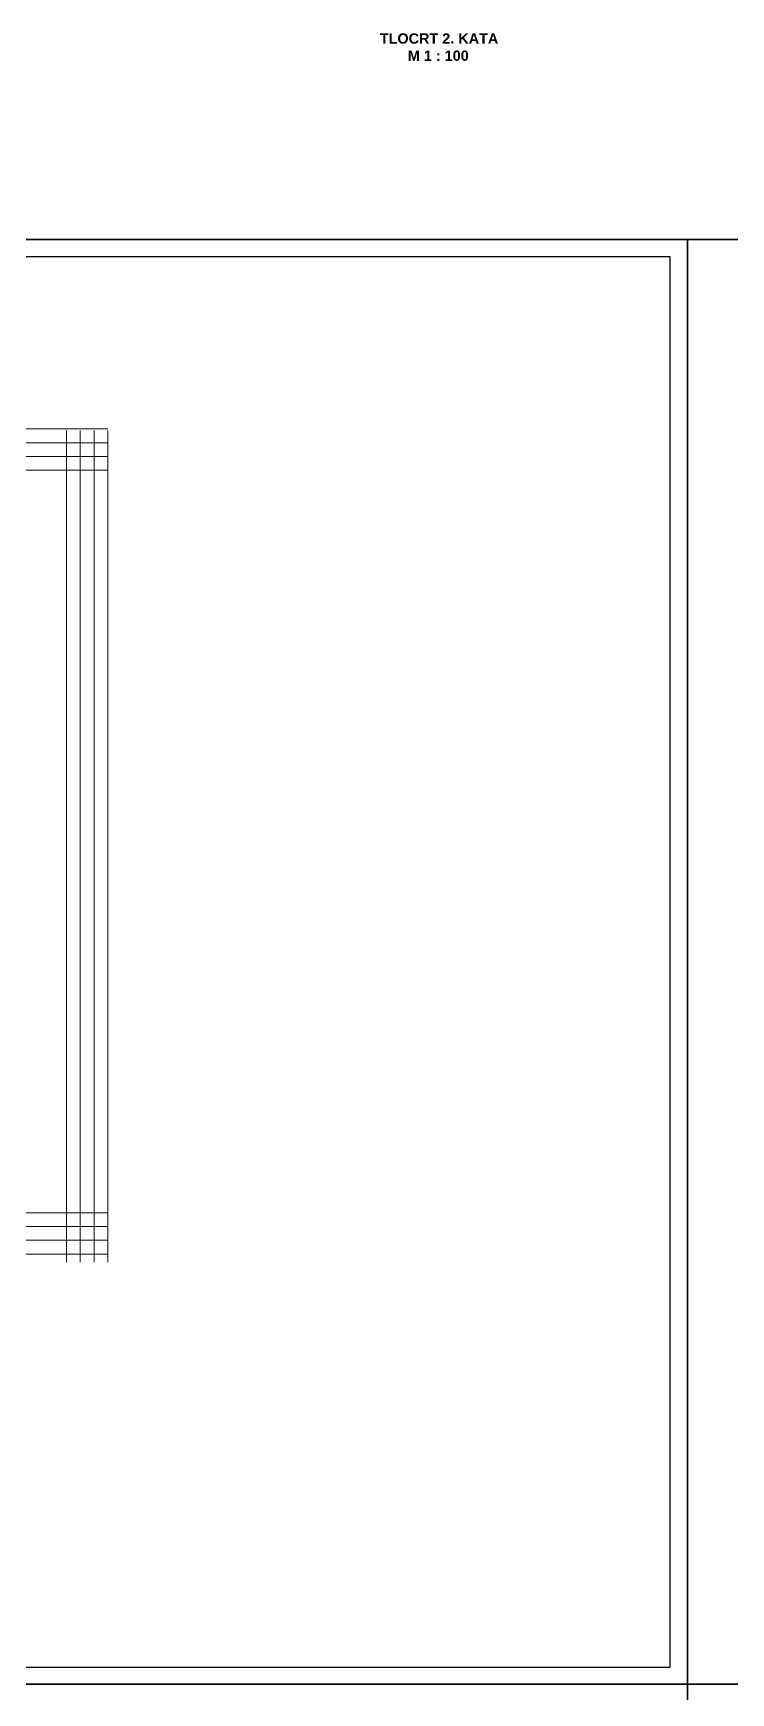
# Model space of a CAD drawing. Header units: millimetres. Extents: x -701 to 470890, y -446843 to -116129.
# Drawn here: x 217754 to 219783, y -225053 to -220228 of the extents above; entities that cross this region are included whole.
import ezdxf

# ---------------------------------------------------------------- set-up
doc = ezdxf.new("R2010")
doc.units = ezdxf.units.MM
doc.layers.get('0').update_dxf_attribs({"lineweight": 0})
doc.layers.get('Defpoints').update_dxf_attribs({"color": 250, "lineweight": 0})
doc.layers.add('Kucni_broj', color=2, linetype='Continuous', plot=False)
doc.layers.add('SAST_Linija sastavnice', color=255, linetype='Continuous', plot=False)
doc.styles.add('tahoma10', font='tahoma.ttf', dxfattribs={"height": 2})

msp = doc.modelspace()

# ---------------------------------------------------------------- linework, layer by layer
at = {"layer": 'Defpoints', "linetype": 'ByBlock', "ltscale": 5}
for points in [[(214741.36, -221378.16), (217971.02, -221378.16)], [(214741.36, -221418.16), (217971.02, -221418.16)], [(217851.02, -223800.96), (217851.02, -221383.12)], [(217891.02, -223800.96), (217891.02, -221383.12)], [(217931.02, -223800.96), (217931.02, -221383.12)], [(217971.02, -223800.96), (217971.02, -221383.12)], [(214741.36, -221458.16), (217971.02, -221458.16)], [(214741.36, -221498.16), (217971.02, -221498.16)], [(214741.36, -223657.1), (217971.02, -223657.1)], [(214741.36, -223697.1), (217971.02, -223697.1)], [(214741.36, -223737.1), (217971.02, -223737.1)], [(214741.36, -223777.1), (217971.02, -223777.1)]]:
    msp.add_lwpolyline(points, dxfattribs=at)
at = {"layer": 'Kucni_broj'}
for points in [[(213717.02, -220827.75), (219657.02, -220827.75), (219657.02, -225027.75), (213717.02, -225027.75)], [(213717.02, -225027.75), (219657.02, -225027.75), (219657.02, -220827.75), (213717.02, -220827.75)], [(219657.02, -220827.75), (225597.02, -220827.75), (225597.02, -225027.75), (219657.02, -225027.75)], [(219657.02, -225027.75), (225597.02, -225027.75), (225597.02, -220827.75), (219657.02, -220827.75)], [(213717.02, -225027.75), (219657.02, -225027.75), (219657.02, -229227.75), (213717.02, -229227.75)], [(213717.02, -229227.75), (219657.02, -229227.75), (219657.02, -225027.75), (213717.02, -225027.75)]]:
    msp.add_lwpolyline(points, close=True, dxfattribs=at)
at = {"layer": 'SAST_Linija sastavnice'}
msp.add_lwpolyline([(213969.02, -224977.75), (219607.02, -224977.75), (219607.02, -220877.75), (213969.02, -220877.75)], close=True, dxfattribs=at)

# ---------------------------------------------------------------- texts
at = {"insert": (218762.23, -220228.04), "char_height": 30, "attachment_point": 1, "style": 'tahoma10'}
msp.add_mtext_dynamic_manual_height_columns('{\\fArial|b1|i0|c0|p34;TLOCRT \\fArial|b1|i0|c238|p34;2. KATA\\fArial|b1|i0|c0|p34;\\P       M 1 : 100}', width=728.1474, gutter_width=10, heights=[0], dxfattribs=at)

doc.saveas('drawing.dxf')
